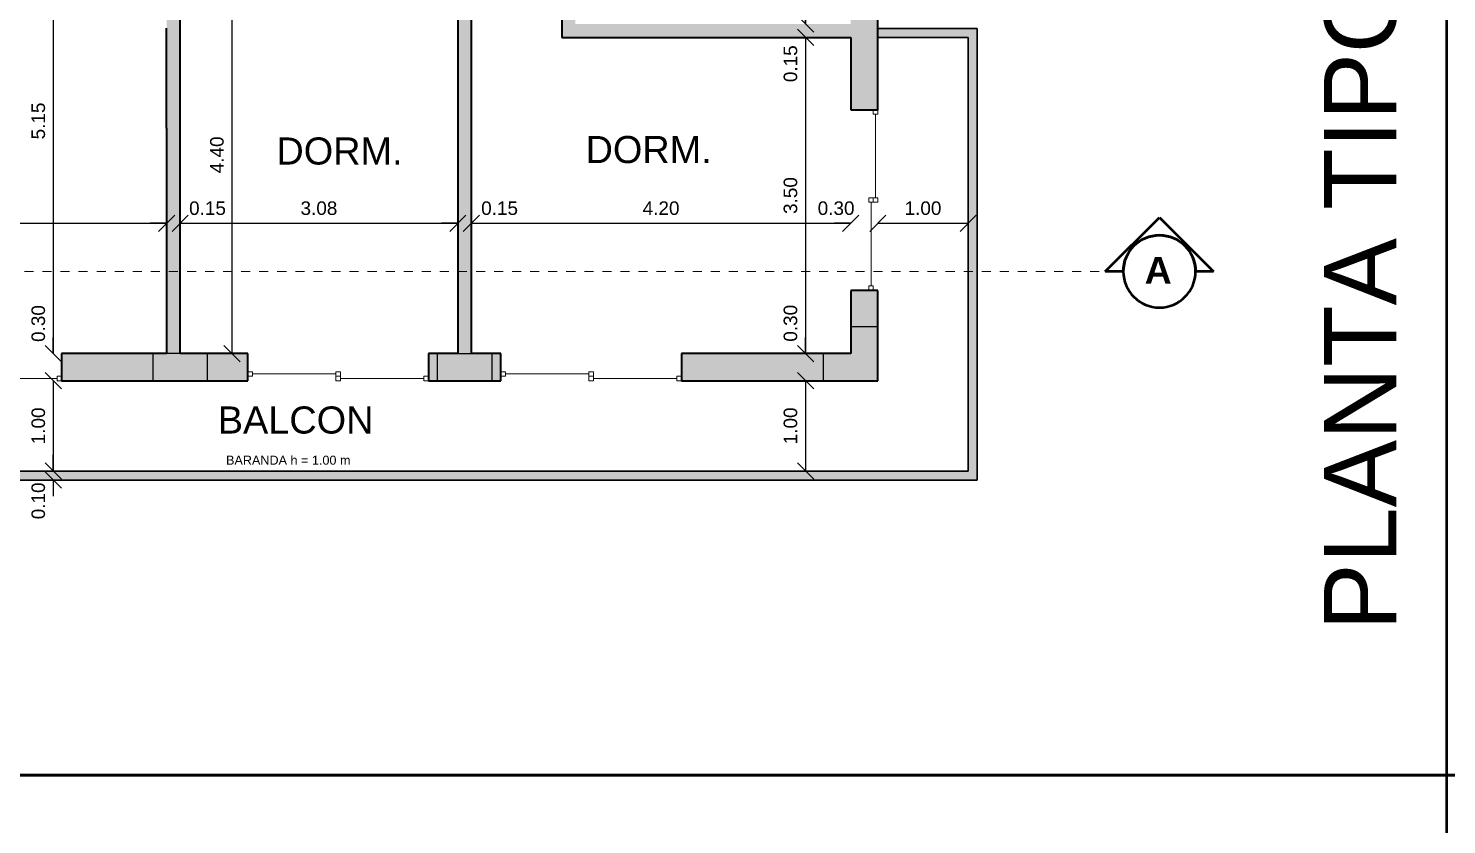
# Model space of a CAD drawing. Header units: metres. Extents: x 42 to 294, y -52 to 32.
# Drawn here: x 110.09 to 125.79, y -24.77 to -15.96 of the extents above; entities that cross this region are included whole.
import ezdxf

# ---------------------------------------------------------------- set-up
doc = ezdxf.new("R2010")
doc.units = ezdxf.units.M
doc.header["$LTSCALE"] = 0.15
doc.linetypes.add('Trazo punto', pattern=[0.015875, 0.00635, -0.004763, 0, -0.004763])
doc.layers.get('0').update_dxf_attribs({"lineweight": 20})
for name, color, linetype, lineweight in [('A-----SYP', 6, 'Continuous', 50), ('A-DOORSYM', 1, 'Continuous', 9), ('A-ELEVOTM', 1, 'Continuous', 9), ('A-WALL', 2, 'Continuous', 30), ('RECUADRO', 82, 'Continuous', 50)]:
    doc.layers.add(name, color=color, linetype=linetype, lineweight=lineweight)
doc.layers.add('Hatch', color=8, linetype='Continuous')
doc.layers.add('MUROS', color=11, linetype='Continuous')
doc.styles.get("Standard").update_dxf_attribs({"font": 'arial.ttf', "height": 0.15})
doc.dimstyles.new('Copy of Annotative', dxfattribs={"dimtxt": 0.15, "dimasz": 0.18, "dimexe": 0.18, "dimexo": 0.0625, "dimgap": 0.09, "dimtad": 1, "dimzin": 0, "dimdsep": 46, "dimtxsty": 'Standard', "dimblk": 'OBLIQUE', "dimcen": 0.09, "dimse1": 1, "dimse2": 1, "dimadec": 0, "dimazin": 0, "dimtfac": 1, "dimtofl": 0, "dimtmove": 0, "dimatfit": 3, "dimfxl": 1, "dimtolj": 1, "dimtzin": 0, "dimarcsym": 0})

# ---------------------------------------------------------------- blocks, each defined once
blk = doc.blocks.new('Deslizante-2 Paneles - 2000 x 2100mm-74-04 Tercer piso')
at = {"layer": 'A-DOORSYM', "lineweight": 13}
for p, q in [((-1, 0.277), (-1, 0.227)), ((-1, 0.277), (-0.95, 0.277)), ((-1, 0.227), (-0.95, 0.227)), ((-0.95, 0.277), (-0.95, 0.227)), ((-0.0254, 0.277), (-0.0254, 0.227)), ((-0.0254, 0.277), (0.0254, 0.277)), ((-0.0254, 0.227), (-0.0254, 0.177)), ((-0.0254, 0.227), (0.0254, 0.227)), ((-0.0254, 0.227), (0.0254, 0.227)), ((-0.0254, 0.177), (0.0254, 0.177)), ((0.0254, 0.277), (0.0254, 0.227)), ((0.0254, 0.227), (0.0254, 0.177)), ((0.9492, 0.227), (0.9492, 0.177)), ((0.9492, 0.227), (1, 0.227)), ((0.9492, 0.177), (1, 0.177)), ((1, 0.227), (1, 0.177))]:
    blk.add_line(p, q, dxfattribs=at)
at = {"layer": 'A-ELEVOTM'}
for p, q in [((-0.95, 0.252), (-0.0254, 0.252)), ((0.0254, 0.202), (0.9492, 0.202))]:
    blk.add_line(p, q, dxfattribs=at)
blk = doc.blocks.new('Sección - Extremo de sección-3896-04 Tercer piso')
at = {"layer": 'A-----SYP'}
for p, q in [((-0.006, 0.00598), (-0.012, 0)), ((0, 0), (-0.006, 0.00598)), ((-0.012, 0), (-0.01, 0)), ((-0.002, 0), (0, 0))]:
    blk.add_line(p, q, dxfattribs=at)
blk.add_circle((-0.006, 0), 0.004, dxfattribs=at)
blk.add_arc((-0.006, 0), 0.004, 0, 180, dxfattribs=at)
blk = doc.blocks.new('Deslizante-2 Paneles - 2000 x 2100mm-72-02 Primer piso')
at = {"layer": 'A-DOORSYM', "lineweight": 13}
for p, q in [((-1, 0.277), (-1, 0.227)), ((-1, 0.277), (-0.95, 0.277)), ((-1, 0.227), (-0.95, 0.227)), ((-0.95, 0.277), (-0.95, 0.227)), ((-0.0254, 0.277), (-0.0254, 0.227)), ((-0.0254, 0.277), (0.0254, 0.277)), ((-0.0254, 0.227), (-0.0254, 0.177)), ((-0.0254, 0.227), (0.0254, 0.227)), ((-0.0254, 0.227), (0.0254, 0.227)), ((-0.0254, 0.177), (0.0254, 0.177)), ((0.0254, 0.277), (0.0254, 0.227)), ((0.0254, 0.227), (0.0254, 0.177)), ((0.9492, 0.227), (0.9492, 0.177)), ((0.9492, 0.227), (1, 0.227)), ((0.9492, 0.177), (1, 0.177)), ((1, 0.227), (1, 0.177))]:
    blk.add_line(p, q, dxfattribs=at)
at = {"layer": 'A-ELEVOTM'}
for p, q in [((-0.95, 0.252), (-0.0254, 0.252)), ((0.0254, 0.202), (0.9492, 0.202))]:
    blk.add_line(p, q, dxfattribs=at)
blk = doc.blocks.new('_Oblique')
at = {"color": 0, "linetype": 'ByBlock', "lineweight": -2}
blk.add_line((-0.5, -0.5), (0.5, 0.5), dxfattribs=at)
blk = doc.blocks.new('*D2408')
at = {"color": 0, "lineweight": -2, "transparency": 16777216}
blk.add_line((107.368, -18.116), (111.618, -18.116), dxfattribs=at)
at = {"layer": 'Defpoints', "color": 0, "transparency": 16777216}
for p in [(107.368, -18.113), (111.618, -18.104), (111.618, -18.116)]:
    blk.add_point(p, dxfattribs=at)
at = {"color": 0, "lineweight": -2, "transparency": 16777216, "xscale": 0.18, "yscale": 0.18, "zscale": 0.18, "rotation": 180}
blk.add_blockref('_Oblique', (107.368, -18.116), dxfattribs=at)
at = {"color": 0, "lineweight": -2, "transparency": 16777216, "xscale": 0.18, "yscale": 0.18, "zscale": 0.18}
blk.add_blockref('_Oblique', (111.618, -18.116), dxfattribs=at)
at = {"color": 0, "transparency": 16777216, "insert": (109.493, -17.95), "char_height": 0.15, "attachment_point": 5}
blk.add_mtext('\\A1;4.25', dxfattribs=at)
blk = doc.blocks.new('*D2482')
at = {"color": 0, "lineweight": -2, "transparency": 16777216}
for p, q in [((111.618, -18.116), (111.438, -18.116)), ((111.768, -18.116), (111.948, -18.116))]:
    blk.add_line(p, q, dxfattribs=at)
at = {"layer": 'Defpoints', "color": 0, "transparency": 16777216}
for p in [(111.618, -18.104), (111.768, -18.108), (111.768, -18.116)]:
    blk.add_point(p, dxfattribs=at)
at = {"color": 0, "lineweight": -2, "transparency": 16777216, "xscale": 0.18, "yscale": 0.18, "zscale": 0.18}
blk.add_blockref('_Oblique', (111.618, -18.116), dxfattribs=at)
at = {"color": 0, "lineweight": -2, "transparency": 16777216, "xscale": 0.18, "yscale": 0.18, "zscale": 0.18, "rotation": 180}
blk.add_blockref('_Oblique', (111.768, -18.116), dxfattribs=at)
at = {"color": 0, "transparency": 16777216, "insert": (112.071, -17.95), "char_height": 0.15, "attachment_point": 5}
blk.add_mtext('\\A1;0.15', dxfattribs=at)
blk = doc.blocks.new('*D2483')
at = {"color": 0, "lineweight": -2, "transparency": 16777216}
blk.add_line((111.768, -18.116), (114.843, -18.116), dxfattribs=at)
at = {"layer": 'Defpoints', "color": 0, "transparency": 16777216}
for p in [(111.768, -18.108), (114.843, -18.11), (114.843, -18.116)]:
    blk.add_point(p, dxfattribs=at)
at = {"color": 0, "lineweight": -2, "transparency": 16777216, "xscale": 0.18, "yscale": 0.18, "zscale": 0.18, "rotation": 180}
blk.add_blockref('_Oblique', (111.768, -18.116), dxfattribs=at)
at = {"color": 0, "lineweight": -2, "transparency": 16777216, "xscale": 0.18, "yscale": 0.18, "zscale": 0.18}
blk.add_blockref('_Oblique', (114.843, -18.116), dxfattribs=at)
at = {"color": 0, "transparency": 16777216, "insert": (113.305, -17.95), "char_height": 0.15, "attachment_point": 5}
blk.add_mtext('\\A1;3.08', dxfattribs=at)
blk = doc.blocks.new('*D2484')
at = {"color": 0, "lineweight": -2, "transparency": 16777216}
for p, q in [((114.843, -18.116), (114.663, -18.116)), ((114.993, -18.116), (115.173, -18.116))]:
    blk.add_line(p, q, dxfattribs=at)
at = {"layer": 'Defpoints', "color": 0, "transparency": 16777216}
for p in [(114.843, -18.11), (114.993, -18.095), (114.993, -18.116)]:
    blk.add_point(p, dxfattribs=at)
at = {"color": 0, "lineweight": -2, "transparency": 16777216, "xscale": 0.18, "yscale": 0.18, "zscale": 0.18}
blk.add_blockref('_Oblique', (114.843, -18.116), dxfattribs=at)
at = {"color": 0, "lineweight": -2, "transparency": 16777216, "xscale": 0.18, "yscale": 0.18, "zscale": 0.18, "rotation": 180}
blk.add_blockref('_Oblique', (114.993, -18.116), dxfattribs=at)
at = {"color": 0, "transparency": 16777216, "insert": (115.305, -17.95), "char_height": 0.15, "attachment_point": 5}
blk.add_mtext('\\A1;0.15', dxfattribs=at)
blk = doc.blocks.new('*D2485')
at = {"color": 0, "lineweight": -2, "transparency": 16777216}
blk.add_line((114.993, -18.116), (119.193, -18.116), dxfattribs=at)
at = {"layer": 'Defpoints', "color": 0, "transparency": 16777216}
for p in [(114.993, -18.095), (119.193, -18.116), (119.193, -18.116)]:
    blk.add_point(p, dxfattribs=at)
at = {"color": 0, "lineweight": -2, "transparency": 16777216, "xscale": 0.18, "yscale": 0.18, "zscale": 0.18, "rotation": 180}
blk.add_blockref('_Oblique', (114.993, -18.116), dxfattribs=at)
at = {"color": 0, "lineweight": -2, "transparency": 16777216, "xscale": 0.18, "yscale": 0.18, "zscale": 0.18}
blk.add_blockref('_Oblique', (119.193, -18.116), dxfattribs=at)
at = {"color": 0, "transparency": 16777216, "insert": (117.093, -17.95), "char_height": 0.15, "attachment_point": 5}
blk.add_mtext('\\A1;4.20', dxfattribs=at)
blk = doc.blocks.new('*D2486')
at = {"color": 0, "lineweight": -2, "transparency": 16777216}
for p, q in [((119.193, -18.116), (119.013, -18.116)), ((119.493, -18.116), (119.673, -18.116))]:
    blk.add_line(p, q, dxfattribs=at)
at = {"layer": 'Defpoints', "color": 0, "transparency": 16777216}
for p in [(119.193, -18.116), (119.493, -18.116), (119.493, -18.123)]:
    blk.add_point(p, dxfattribs=at)
at = {"color": 0, "lineweight": -2, "transparency": 16777216, "xscale": 0.18, "yscale": 0.18, "zscale": 0.18}
blk.add_blockref('_Oblique', (119.193, -18.116), dxfattribs=at)
at = {"color": 0, "lineweight": -2, "transparency": 16777216, "xscale": 0.18, "yscale": 0.18, "zscale": 0.18, "rotation": 180}
blk.add_blockref('_Oblique', (119.493, -18.116), dxfattribs=at)
at = {"color": 0, "transparency": 16777216, "insert": (119.031, -17.95), "char_height": 0.15, "attachment_point": 5}
blk.add_mtext('\\A1;0.30', dxfattribs=at)
blk = doc.blocks.new('*D2514')
at = {"color": 0, "lineweight": -2, "transparency": 16777216}
blk.add_line((110.364, -14.409), (110.364, -19.559), dxfattribs=at)
at = {"layer": 'Defpoints', "color": 0, "transparency": 16777216}
for p in [(110.394, -14.409), (110.364, -19.559), (110.405, -19.559)]:
    blk.add_point(p, dxfattribs=at)
at = {"color": 0, "lineweight": -2, "transparency": 16777216, "xscale": 0.18, "yscale": 0.18, "zscale": 0.18}
for p, rotation in [((110.364, -14.409), 90), ((110.364, -19.559), 270)]:
    blk.add_blockref('_Oblique', p, dxfattribs=dict(at, rotation=rotation))
at = {"color": 0, "transparency": 16777216, "insert": (110.198, -16.984), "char_height": 0.15, "attachment_point": 5, "rotation": 90}
blk.add_mtext('\\A1;5.15', dxfattribs=at)
blk = doc.blocks.new('*D2515')
at = {"color": 0, "lineweight": -2, "transparency": 16777216}
for p, q in [((110.364, -19.559), (110.364, -19.379)), ((110.364, -19.859), (110.364, -20.039))]:
    blk.add_line(p, q, dxfattribs=at)
at = {"layer": 'Defpoints', "color": 0, "transparency": 16777216}
for p in [(110.405, -19.559), (110.364, -19.859), (110.405, -19.859)]:
    blk.add_point(p, dxfattribs=at)
at = {"color": 0, "lineweight": -2, "transparency": 16777216, "xscale": 0.18, "yscale": 0.18, "zscale": 0.18}
for p, rotation in [((110.364, -19.559), 270), ((110.364, -19.859), 90)]:
    blk.add_blockref('_Oblique', p, dxfattribs=dict(at, rotation=rotation))
at = {"color": 0, "transparency": 16777216, "insert": (110.198, -19.226), "char_height": 0.15, "attachment_point": 5, "rotation": 90}
blk.add_mtext('\\A1;0.30', dxfattribs=at)
blk = doc.blocks.new('*D2516')
at = {"color": 0, "lineweight": -2, "transparency": 16777216}
blk.add_line((110.364, -19.859), (110.364, -20.859), dxfattribs=at)
at = {"layer": 'Defpoints', "color": 0, "transparency": 16777216}
for p in [(110.405, -19.859), (110.36, -20.859), (110.364, -20.859)]:
    blk.add_point(p, dxfattribs=at)
at = {"color": 0, "lineweight": -2, "transparency": 16777216, "xscale": 0.18, "yscale": 0.18, "zscale": 0.18}
for p, rotation in [((110.364, -19.859), 90), ((110.364, -20.859), 270)]:
    blk.add_blockref('_Oblique', p, dxfattribs=dict(at, rotation=rotation))
at = {"color": 0, "transparency": 16777216, "insert": (110.198, -20.359), "char_height": 0.15, "attachment_point": 5, "rotation": 90}
blk.add_mtext('\\A1;1.00', dxfattribs=at)
blk = doc.blocks.new('*D2517')
at = {"color": 0, "lineweight": -2, "transparency": 16777216}
for p, q in [((110.364, -20.859), (110.364, -20.679)), ((110.364, -20.959), (110.364, -21.139))]:
    blk.add_line(p, q, dxfattribs=at)
at = {"layer": 'Defpoints', "color": 0, "transparency": 16777216}
for p in [(110.36, -20.859), (110.363, -20.959), (110.364, -20.959)]:
    blk.add_point(p, dxfattribs=at)
at = {"color": 0, "lineweight": -2, "transparency": 16777216, "xscale": 0.18, "yscale": 0.18, "zscale": 0.18}
for p, rotation in [((110.364, -20.859), 270), ((110.364, -20.959), 90)]:
    blk.add_blockref('_Oblique', p, dxfattribs=dict(at, rotation=rotation))
at = {"color": 0, "transparency": 16777216, "insert": (110.198, -21.189), "char_height": 0.15, "attachment_point": 5, "rotation": 90}
blk.add_mtext('\\A1;0.10', dxfattribs=at)
blk = doc.blocks.new('*D2521')
at = {"color": 0, "lineweight": -2, "transparency": 16777216}
blk.add_line((112.343, -19.559), (112.343, -15.159), dxfattribs=at)
at = {"layer": 'Defpoints', "color": 0, "transparency": 16777216}
for p in [(112.343, -15.159), (112.343, -15.159), (112.345, -19.559)]:
    blk.add_point(p, dxfattribs=at)
at = {"color": 0, "lineweight": -2, "transparency": 16777216, "xscale": 0.18, "yscale": 0.18, "zscale": 0.18}
for p, rotation in [((112.343, -15.159), 90), ((112.343, -19.559), 270)]:
    blk.add_blockref('_Oblique', p, dxfattribs=dict(at, rotation=rotation))
at = {"color": 0, "transparency": 16777216, "insert": (112.176, -17.359), "char_height": 0.15, "attachment_point": 5, "rotation": 90}
blk.add_mtext('\\A1;4.40', dxfattribs=at)
blk = doc.blocks.new('*D2470')
at = {"color": 0, "lineweight": -2, "transparency": 16777216}
blk.add_line((118.693, -15.309), (118.693, -15.909), dxfattribs=at)
at = {"layer": 'Defpoints', "color": 0, "transparency": 16777216}
for p in [(118.693, -15.309), (118.693, -15.909), (118.693, -15.909)]:
    blk.add_point(p, dxfattribs=at)
at = {"color": 0, "lineweight": -2, "transparency": 16777216, "xscale": 0.18, "yscale": 0.18, "zscale": 0.18}
for p, rotation in [((118.693, -15.309), 90), ((118.693, -15.909), 270)]:
    blk.add_blockref('_Oblique', p, dxfattribs=dict(at, rotation=rotation))
at = {"color": 0, "transparency": 16777216, "insert": (118.526, -15.609), "char_height": 0.15, "attachment_point": 5, "rotation": 90}
blk.add_mtext('\\A1;0.60', dxfattribs=at)
blk = doc.blocks.new('*D2471')
at = {"color": 0, "lineweight": -2, "transparency": 16777216}
for p, q in [((118.693, -15.909), (118.693, -15.729)), ((118.693, -16.059), (118.693, -16.239))]:
    blk.add_line(p, q, dxfattribs=at)
at = {"layer": 'Defpoints', "color": 0, "transparency": 16777216}
for p in [(118.693, -15.909), (118.693, -16.059), (118.693, -16.059)]:
    blk.add_point(p, dxfattribs=at)
at = {"color": 0, "lineweight": -2, "transparency": 16777216, "xscale": 0.18, "yscale": 0.18, "zscale": 0.18}
for p, rotation in [((118.693, -15.909), 270), ((118.693, -16.059), 90)]:
    blk.add_blockref('_Oblique', p, dxfattribs=dict(at, rotation=rotation))
at = {"color": 0, "transparency": 16777216, "insert": (118.526, -16.35), "char_height": 0.15, "attachment_point": 5, "rotation": 90}
blk.add_mtext('\\A1;0.15', dxfattribs=at)
blk = doc.blocks.new('*D2472')
at = {"color": 0, "lineweight": -2, "transparency": 16777216}
blk.add_line((118.693, -16.059), (118.693, -19.559), dxfattribs=at)
at = {"layer": 'Defpoints', "color": 0, "transparency": 16777216}
for p in [(118.693, -16.059), (118.693, -19.559), (118.693, -19.559)]:
    blk.add_point(p, dxfattribs=at)
at = {"color": 0, "lineweight": -2, "transparency": 16777216, "xscale": 0.18, "yscale": 0.18, "zscale": 0.18}
for p, rotation in [((118.693, -16.059), 90), ((118.693, -19.559), 270)]:
    blk.add_blockref('_Oblique', p, dxfattribs=dict(at, rotation=rotation))
at = {"color": 0, "transparency": 16777216, "insert": (118.526, -17.809), "char_height": 0.15, "attachment_point": 5, "rotation": 90}
blk.add_mtext('\\A1;3.50', dxfattribs=at)
blk = doc.blocks.new('*D2473')
at = {"color": 0, "lineweight": -2, "transparency": 16777216}
for p, q in [((118.693, -19.559), (118.693, -19.379)), ((118.693, -19.859), (118.693, -20.039))]:
    blk.add_line(p, q, dxfattribs=at)
at = {"layer": 'Defpoints', "color": 0, "transparency": 16777216}
for p in [(118.693, -19.559), (118.693, -19.859), (118.693, -19.859)]:
    blk.add_point(p, dxfattribs=at)
at = {"color": 0, "lineweight": -2, "transparency": 16777216, "xscale": 0.18, "yscale": 0.18, "zscale": 0.18}
for p, rotation in [((118.693, -19.559), 270), ((118.693, -19.859), 90)]:
    blk.add_blockref('_Oblique', p, dxfattribs=dict(at, rotation=rotation))
at = {"color": 0, "transparency": 16777216, "insert": (118.526, -19.223), "char_height": 0.15, "attachment_point": 5, "rotation": 90}
blk.add_mtext('\\A1;0.30', dxfattribs=at)
blk = doc.blocks.new('*D2474')
at = {"color": 0, "lineweight": -2, "transparency": 16777216}
blk.add_line((118.693, -19.859), (118.693, -20.859), dxfattribs=at)
at = {"layer": 'Defpoints', "color": 0, "transparency": 16777216}
for p in [(118.693, -19.859), (118.693, -20.859), (118.693, -20.859)]:
    blk.add_point(p, dxfattribs=at)
at = {"color": 0, "lineweight": -2, "transparency": 16777216, "xscale": 0.18, "yscale": 0.18, "zscale": 0.18}
for p, rotation in [((118.693, -19.859), 90), ((118.693, -20.859), 270)]:
    blk.add_blockref('_Oblique', p, dxfattribs=dict(at, rotation=rotation))
at = {"color": 0, "transparency": 16777216, "insert": (118.526, -20.359), "char_height": 0.15, "attachment_point": 5, "rotation": 90}
blk.add_mtext('\\A1;1.00', dxfattribs=at)
blk = doc.blocks.new('*D2475')
at = {"color": 0, "lineweight": -2, "transparency": 16777216}
blk.add_line((119.493, -18.116), (120.493, -18.116), dxfattribs=at)
at = {"layer": 'Defpoints', "color": 0, "transparency": 16777216}
for p in [(119.493, -18.116), (120.493, -18.116), (120.493, -18.116)]:
    blk.add_point(p, dxfattribs=at)
at = {"color": 0, "lineweight": -2, "transparency": 16777216, "xscale": 0.18, "yscale": 0.18, "zscale": 0.18, "rotation": 180}
blk.add_blockref('_Oblique', (119.493, -18.116), dxfattribs=at)
at = {"color": 0, "lineweight": -2, "transparency": 16777216, "xscale": 0.18, "yscale": 0.18, "zscale": 0.18}
blk.add_blockref('_Oblique', (120.493, -18.116), dxfattribs=at)
at = {"color": 0, "transparency": 16777216, "insert": (119.993, -17.95), "char_height": 0.15, "attachment_point": 5}
blk.add_mtext('\\A1;1.00', dxfattribs=at)

msp = doc.modelspace()

# ---------------------------------------------------------------- hatches: boundary and pattern name
at = {"layer": 'Hatch'}
msp.add_hatch(color=256, dxfattribs=at).paths.add_polyline_path([(119.493, -19.859), (119.493, -19.259), (119.193, -19.259), (119.193, -19.559), (118.893, -19.559), (118.893, -19.859)])
at = {"layer": 'Hatch', "ltscale": 0.2}
for points in [[(112.068, -19.559), (111.843, -19.559), (111.468, -19.559), (111.468, -19.859), (112.068, -19.859)], [(115.218, -19.859), (115.218, -19.559), (114.618, -19.559), (114.618, -19.859)]]:
    msp.add_hatch(color=256, dxfattribs=at).paths.add_polyline_path(points)
at = {"layer": 'MUROS'}
h = msp.add_hatch(color=256, dxfattribs=at)
h.paths.add_polyline_path([(114.993, -14.059), (114.843, -14.059), (114.843, -18.649), (114.993, -18.649)])
h.paths.add_polyline_path([(111.768, -14.559), (113.543, -14.559), (113.543, -15.159), (113.693, -15.159), (113.693, -13.559), (113.943, -13.559), (113.943, -13.409), (113.693, -13.409), (113.693, -12.509), (113.543, -12.509), (113.543, -14.409), (111.618, -14.409), (111.618, -15.958), (111.618, -17.063), (111.618, -18.649), (111.768, -18.649)])
h.paths.add_polyline_path([(119.493, -10.809), (119.193, -10.809), (119.193, -12.509), (118.443, -12.509), (117.193, -12.509), (117.193, -12.409), (117.043, -12.409), (117.043, -12.509), (115.993, -12.509), (115.993, -13.409), (115.893, -13.409), (115.893, -13.559), (116.143, -13.559), (116.143, -12.659), (117.043, -12.659), (117.043, -13.559), (117.193, -13.559), (117.193, -12.659), (119.193, -12.659), (119.193, -13.459), (119.493, -13.459)])
h.paths.add_polyline_path([(119.493, -14.059), (119.193, -14.059), (119.193, -14.359), (117.193, -14.359), (117.193, -14.259), (117.043, -14.259), (117.043, -14.509), (119.193, -14.509), (119.193, -14.609), (119.493, -14.609)])
h.paths.add_polyline_path([(118.693, -10.659), (116.143, -10.659), (116.143, -10.059), (115.993, -10.059), (115.993, -10.659), (115.893, -10.659), (115.893, -10.809), (115.993, -10.809), (115.993, -11.609), (116.143, -11.609), (116.143, -10.809), (117.043, -10.809), (117.043, -11.709), (117.193, -11.709), (117.193, -10.809), (118.693, -10.809)])
h = msp.add_hatch(color=256, dxfattribs=at)
h.paths.add_polyline_path([(108.918, -13.809), (107.518, -13.809), (107.518, -13.959), (108.918, -13.959)])
h.paths.add_polyline_path([(107.368, -13.959), (107.068, -13.959), (107.068, -14.459), (107.368, -14.459)])
h.paths.add_polyline_path([(108.455, -19.559), (107.368, -19.559), (107.368, -19.859), (108.455, -19.859)])
h.paths.add_polyline_path([(107.368, -18.959), (107.068, -18.959), (107.068, -19.059), (107.368, -19.059)])
h.paths.add_polyline_path([(107.668, -19.859), (107.568, -19.859), (107.568, -20.959), (120.593, -20.959), (120.593, -18.649), (120.493, -18.649), (120.493, -20.859), (107.668, -20.859)])
h.paths.add_polyline_path([(112.518, -19.559), (112.068, -19.559), (112.068, -19.859), (112.518, -19.859)], flags=17)
h.paths.add_polyline_path([(111.468, -19.559), (110.455, -19.559), (110.455, -19.859), (111.468, -19.859)], flags=17)
h.paths.add_polyline_path([(111.768, -18.649), (111.618, -18.649), (111.618, -19.559), (111.768, -19.559)])
h.paths.add_polyline_path([(114.618, -19.559), (114.518, -19.559), (114.518, -19.859), (114.618, -19.859)], flags=17)
h.paths.add_polyline_path([(115.318, -19.559), (115.218, -19.559), (115.218, -19.859), (115.318, -19.859)], flags=17)
h.paths.add_polyline_path([(114.993, -18.649), (114.843, -18.649), (114.843, -19.559), (114.993, -19.559)])
h.paths.add_polyline_path([(118.893, -19.559), (117.318, -19.559), (117.318, -19.859), (118.893, -19.859)], flags=17)
h.paths.add_polyline_path([(119.493, -18.859), (119.193, -18.859), (119.193, -19.259), (119.493, -19.259)], flags=17)
h.paths.add_polyline_path([(120.593, -15.959), (119.493, -15.959), (119.493, -16.059), (120.493, -16.059), (120.493, -18.649), (120.593, -18.649)])
h.paths.add_polyline_path([(119.493, -15.209), (119.193, -15.209), (119.193, -15.909), (116.143, -15.909), (116.143, -15.309), (116.131, -15.309), (115.993, -15.309), (115.993, -16.059), (119.193, -16.059), (119.193, -16.859), (119.493, -16.859)])

# ---------------------------------------------------------------- linework, layer by layer
at = {"layer": 'A-----SYP', "linetype": 'Trazo punto', "lineweight": 15}
msp.add_line((88.844, -18.649), (122.011, -18.649), dxfattribs=at)
at = {"layer": 'A-WALL', "lineweight": 35}
for p, q in [((114.843, -13.559), (114.843, -19.559)), ((114.993, -19.559), (114.993, -13.559)), ((111.768, -19.559), (111.768, -14.559)), ((119.493, -16.859), (119.493, -15.209)), ((115.993, -15.309), (115.993, -16.059)), ((111.618, -17.063), (111.618, -15.958)), ((115.993, -16.059), (119.193, -16.059)), ((119.193, -16.059), (119.193, -16.859)), ((119.193, -16.859), (119.493, -16.859)), ((111.618, -17.063), (111.618, -19.559)), ((119.193, -18.859), (119.193, -19.559)), ((119.493, -18.859), (119.193, -18.859)), ((119.493, -19.859), (119.493, -18.859)), ((111.618, -19.559), (110.455, -19.559)), ((110.455, -19.559), (110.455, -19.859)), ((112.518, -19.559), (111.768, -19.559)), ((112.518, -19.859), (112.518, -19.559)), ((114.843, -19.559), (114.518, -19.559)), ((114.518, -19.559), (114.518, -19.859)), ((115.318, -19.559), (114.993, -19.559)), ((115.318, -19.859), (115.318, -19.559)), ((119.193, -19.559), (117.318, -19.559)), ((117.318, -19.559), (117.318, -19.859)), ((110.455, -19.859), (112.518, -19.859)), ((114.518, -19.859), (115.318, -19.859)), ((117.318, -19.859), (119.493, -19.859))]:
    msp.add_line(p, q, dxfattribs=at)
at = {"layer": 'A-WALL'}
for p, q in [((119.493, -15.959), (120.593, -15.959)), ((120.593, -15.959), (120.593, -20.959)), ((120.493, -16.059), (119.493, -16.059)), ((120.493, -20.859), (120.493, -16.059)), ((107.668, -20.859), (120.493, -20.859)), ((120.593, -20.959), (107.568, -20.959))]:
    msp.add_line(p, q, dxfattribs=at)
at = {"layer": 'Hatch', "ltscale": 0.2}
for p, q in [((119.193, -19.259), (119.493, -19.259)), ((119.493, -19.259), (119.493, -19.859)), ((111.468, -19.859), (111.468, -19.559)), ((112.068, -19.559), (111.468, -19.559)), ((112.068, -19.559), (112.068, -19.859)), ((114.618, -19.859), (114.618, -19.559)), ((114.618, -19.559), (115.218, -19.559)), ((115.218, -19.559), (115.218, -19.859)), ((118.893, -19.859), (118.893, -19.559)), ((118.893, -19.559), (119.193, -19.559)), ((112.068, -19.859), (111.468, -19.859)), ((115.218, -19.859), (114.618, -19.859)), ((119.493, -19.859), (118.893, -19.859))]:
    msp.add_line(p, q, dxfattribs=at)
at = {"layer": 'Hatch'}
msp.add_line((119.193, -19.259), (119.193, -19.559), dxfattribs=at)
at = {"layer": 'RECUADRO', "ltscale": 0.1}
for p, q in [((125.791, 31.505), (125.791, -51.757)), ((41.791, -24.225), (209.791, -24.225)), ((209.791, -24.225), (41.791, -24.225))]:
    msp.add_line(p, q, dxfattribs=at)

# ---------------------------------------------------------------- block references
at = {"layer": 'A-----SYP', "extrusion": (0, 0, -1), "xscale": 99.99999999999993, "yscale": 99.99999999999993, "zscale": 99.99999999999993}
msp.add_blockref('Sección - Extremo de sección-3896-04 Tercer piso', (-122.011, -18.649), dxfattribs=at)
at = {"layer": 'A-DOORSYM'}
for name, p, rotation in [('Deslizante-2 Paneles - 2000 x 2100mm-74-04 Tercer piso', (119.216, -17.859), 269.9999999999999), ('Deslizante-2 Paneles - 2000 x 2100mm-74-04 Tercer piso', (109.455, -19.582), 180), ('Deslizante-2 Paneles - 2000 x 2100mm-72-02 Primer piso', (109.455, -19.582), 180), ('Deslizante-2 Paneles - 2000 x 2100mm-74-04 Tercer piso', (113.518, -19.582), 180), ('Deslizante-2 Paneles - 2000 x 2100mm-72-02 Primer piso', (113.518, -19.582), 180), ('Deslizante-2 Paneles - 2000 x 2100mm-74-04 Tercer piso', (116.318, -19.582), 180), ('Deslizante-2 Paneles - 2000 x 2100mm-72-02 Primer piso', (116.318, -19.582), 180)]:
    msp.add_blockref(name, p, dxfattribs=dict(at, rotation=rotation))

# ---------------------------------------------------------------- texts
at = {"char_height": 0.3, "width": 8.33083, "attachment_point": 1}
for s, insert in [('DORM.', (112.834, -17.166)), ('DORM.', (116.257, -17.15)), ('BALCON', (112.185, -20.144))]:
    msp.add_mtext(s, dxfattribs=dict(at, insert=insert))
at = {"ltscale": 0.1, "insert": (112.276, -20.689), "char_height": 0.1, "width": 1.54537, "attachment_point": 1}
msp.add_mtext('BARANDA h = 1.00 m', dxfattribs=at)
at = {"layer": 'RECUADRO', "ltscale": 0.1, "insert": (124.433, -22.627), "char_height": 0.8, "width": 25.93368, "attachment_point": 1, "rotation": 90}
msp.add_mtext('PLANTA TIPO 3º y 6º PISO ACOTADA ESC. 1:100', dxfattribs=at)

# ---------------------------------------------------------------- dimensions: what is measured, and where the dimension line sits
for base, p1, p2, override, picture, middle in [((110.364, -19.559), (110.394, -14.409), (110.405, -19.559), {"dimscale": 0, "dimtix": 0, "dimtofl": 0, "dimtmove": 1, "dimatfit": 3}, '*D2514', (110.198, -16.984)), ((112.343, -15.159), (112.345, -19.559), (112.343, -15.159), {"dimscale": 0, "dimtix": 0, "dimtofl": 0, "dimtmove": 0, "dimatfit": 3}, '*D2521', (112.176, -17.359)), ((118.693, -15.909), (118.693, -15.309), (118.693, -15.909), {"dimscale": 0, "dimtix": 0, "dimtofl": 0, "dimtmove": 1, "dimatfit": 3}, '*D2470', (118.526, -15.609)), ((118.693, -19.559), (118.693, -16.059), (118.693, -19.559), {"dimscale": 0, "dimtix": 0, "dimtofl": 0, "dimtmove": 1, "dimatfit": 3}, '*D2472', (118.526, -17.809)), ((110.364, -20.859), (110.405, -19.859), (110.36, -20.859), {"dimscale": 0, "dimtix": 0, "dimtofl": 0, "dimtmove": 1, "dimatfit": 3}, '*D2516', (110.198, -20.359)), ((118.693, -20.859), (118.693, -19.859), (118.693, -20.859), {"dimscale": 0, "dimtix": 0, "dimtofl": 0, "dimtmove": 1, "dimatfit": 3}, '*D2474', (118.526, -20.359))]:
    dim = msp.add_linear_dim(base=base, p1=p1, p2=p2, angle=90, dimstyle='Copy of Annotative', override=override)
    dim.commit()
    dim.dimension.update_dxf_attribs({"geometry": picture, "text_midpoint": middle})
for base, p1, p2, picture, middle in [((118.693, -16.059), (118.693, -15.909), (118.693, -16.059), '*D2471', (118.693, -16.35)), ((110.364, -19.859), (110.405, -19.559), (110.405, -19.859), '*D2515', (110.364, -19.226)), ((118.693, -19.859), (118.693, -19.559), (118.693, -19.859), '*D2473', (118.693, -19.223)), ((110.364, -20.959), (110.36, -20.859), (110.363, -20.959), '*D2517', (110.364, -21.189))]:
    dim = msp.add_linear_dim(base=base, p1=p1, p2=p2, angle=90, dimstyle='Copy of Annotative', override={"dimscale": 0, "dimtix": 0, "dimtofl": 0, "dimtmove": 1, "dimatfit": 3})
    dim.commit()
    dim.dimension.update_dxf_attribs({"geometry": picture, "text_midpoint": middle, "dimtype": 160})
for base, p1, p2, override, picture, middle in [((111.618, -18.116), (107.368, -18.113), (111.618, -18.104), {"dimscale": 0, "dimtix": 0, "dimtofl": 0, "dimtmove": 1, "dimatfit": 3}, '*D2408', (109.493, -17.95)), ((114.842661849, -18.116477648), (111.767661849, -18.1081326), (114.842661849, -18.109968109), {"dimscale": 0, "dimtix": 0, "dimtofl": 0, "dimtmove": 1, "dimatfit": 3}, '*D2483', (113.305161849, -17.94984054)), ((119.193, -18.116), (114.993, -18.095), (119.193, -18.116), {"dimscale": 0, "dimtix": 0, "dimtofl": 0, "dimtmove": 1, "dimatfit": 3}, '*D2485', (117.093, -17.95)), ((120.493, -18.116), (119.493, -18.116), (120.493, -18.116), {"dimscale": 0, "dimtix": 0, "dimtofl": 0, "dimtmove": 0, "dimatfit": 3}, '*D2475', (119.993, -17.95))]:
    dim = msp.add_linear_dim(base=base, p1=p1, p2=p2, dimstyle='Copy of Annotative', override=override)
    dim.commit()
    dim.dimension.update_dxf_attribs({"geometry": picture, "text_midpoint": middle})
for base, p1, p2, picture, middle in [((111.768, -18.116), (111.618, -18.104), (111.768, -18.108), '*D2482', (112.071, -18.116)), ((114.993, -18.116), (114.843, -18.11), (114.993, -18.095), '*D2484', (115.305, -18.116)), ((119.493, -18.116), (119.193, -18.116), (119.493, -18.123), '*D2486', (119.031, -18.116))]:
    dim = msp.add_linear_dim(base=base, p1=p1, p2=p2, dimstyle='Copy of Annotative', override={"dimscale": 0, "dimtix": 0, "dimtofl": 0, "dimtmove": 1, "dimatfit": 3})
    dim.commit()
    dim.dimension.update_dxf_attribs({"geometry": picture, "text_midpoint": middle, "dimtype": 160})

# ---------------------------------------------------------------- next in the draw order: texts
at = {"layer": 'A-----SYP', "insert": (122.597, -18.488), "char_height": 0.29506, "width": 0.162, "attachment_point": 2, "line_spacing_factor": 0.938532, "bg_fill": 3, "box_fill_scale": 1.25, "bg_fill_color": 0, "bg_fill_transparency": 0}
msp.add_mtext('{\\fArial|b1|i0|c0|p34;A}', dxfattribs=at)

doc.saveas('drawing.dxf')
